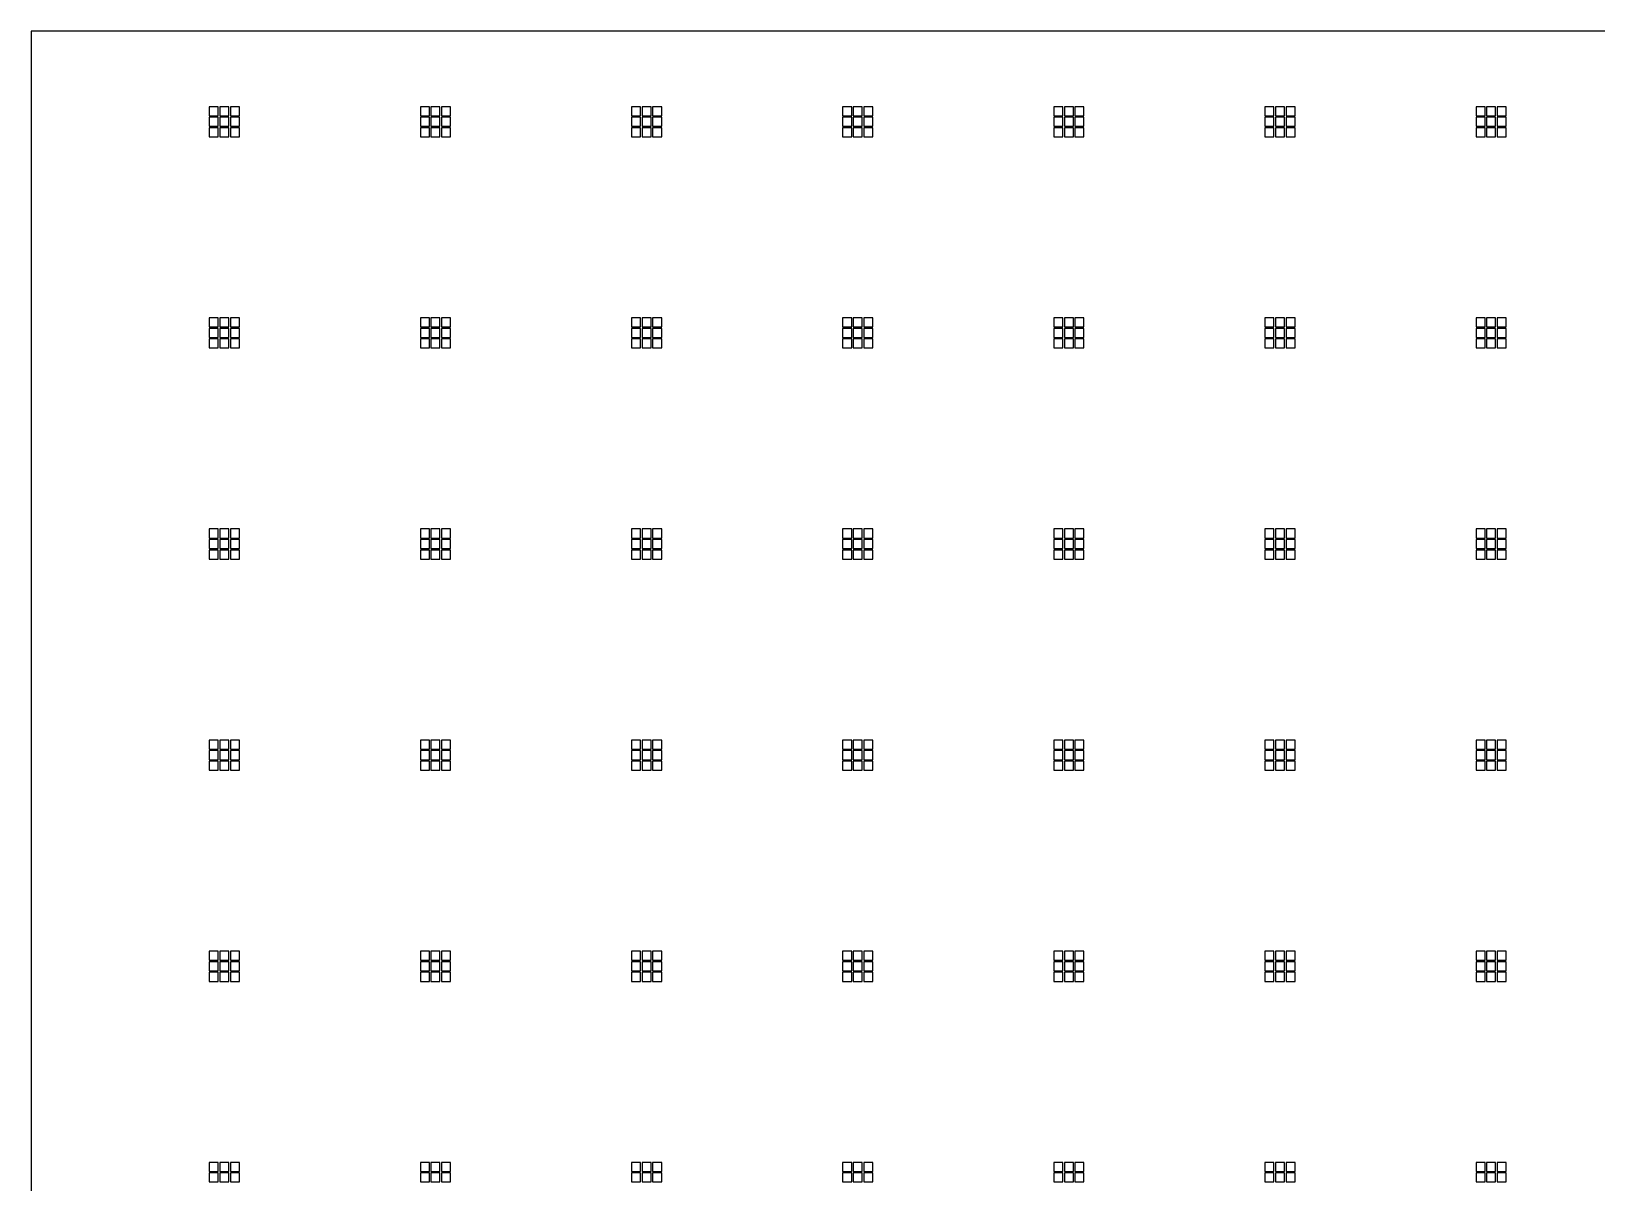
# Model space of a CAD drawing. Extents: x -49 to 54, y -38 to 38.
# Drawn here: x -49.4 to 2.5, y -0.2 to 38 of the extents above; entities that cross this region are included whole.
import ezdxf

# ---------------------------------------------------------------- set-up
doc = ezdxf.new("R2010")
doc.units = 0
doc.layers.add('BACK_LAYER', color=5, linetype='CONTINUOUS')
doc.layers.add('OUTLINE', color=7, linetype='CONTINUOUS')

msp = doc.modelspace()

# ---------------------------------------------------------------- linework, layer by layer
at = {"layer": 'BACK_LAYER'}
for points in [[(-43.5, 35.2), (-43.2, 35.2), (-43.2, 35.5), (-43.5, 35.5)], [(-43.15, 35.2), (-42.85, 35.2), (-42.85, 35.5), (-43.15, 35.5)], [(-42.8, 35.2), (-42.5, 35.2), (-42.5, 35.5), (-42.8, 35.5)], [(-36.5, 35.2), (-36.2, 35.2), (-36.2, 35.5), (-36.5, 35.5)], [(-36.15, 35.2), (-35.85, 35.2), (-35.85, 35.5), (-36.15, 35.5)], [(-35.8, 35.2), (-35.5, 35.2), (-35.5, 35.5), (-35.8, 35.5)], [(-29.5, 35.2), (-29.2, 35.2), (-29.2, 35.5), (-29.5, 35.5)], [(-29.15, 35.2), (-28.85, 35.2), (-28.85, 35.5), (-29.15, 35.5)], [(-28.8, 35.2), (-28.5, 35.2), (-28.5, 35.5), (-28.8, 35.5)], [(-22.5, 35.2), (-22.2, 35.2), (-22.2, 35.5), (-22.5, 35.5)], [(-22.15, 35.2), (-21.85, 35.2), (-21.85, 35.5), (-22.15, 35.5)], [(-21.8, 35.2), (-21.5, 35.2), (-21.5, 35.5), (-21.8, 35.5)], [(-15.5, 35.2), (-15.2, 35.2), (-15.2, 35.5), (-15.5, 35.5)], [(-15.15, 35.2), (-14.85, 35.2), (-14.85, 35.5), (-15.15, 35.5)], [(-14.8, 35.2), (-14.5, 35.2), (-14.5, 35.5), (-14.8, 35.5)], [(-8.5, 35.2), (-8.2, 35.2), (-8.2, 35.5), (-8.5, 35.5)], [(-8.15, 35.2), (-7.85, 35.2), (-7.85, 35.5), (-8.15, 35.5)], [(-7.8, 35.2), (-7.5, 35.2), (-7.5, 35.5), (-7.8, 35.5)], [(-1.5, 35.2), (-1.2, 35.2), (-1.2, 35.5), (-1.5, 35.5)], [(-1.15, 35.2), (-0.85, 35.2), (-0.85, 35.5), (-1.15, 35.5)], [(-0.8, 35.2), (-0.5, 35.2), (-0.5, 35.5), (-0.8, 35.5)], [(-43.5, 34.85), (-43.2, 34.85), (-43.2, 35.15), (-43.5, 35.15)], [(-43.5, 34.5), (-43.2, 34.5), (-43.2, 34.8), (-43.5, 34.8)], [(-43.15, 34.85), (-42.85, 34.85), (-42.85, 35.15), (-43.15, 35.15)], [(-43.15, 34.5), (-42.85, 34.5), (-42.85, 34.8), (-43.15, 34.8)], [(-42.8, 34.85), (-42.5, 34.85), (-42.5, 35.15), (-42.8, 35.15)], [(-42.8, 34.5), (-42.5, 34.5), (-42.5, 34.8), (-42.8, 34.8)], [(-36.5, 34.85), (-36.2, 34.85), (-36.2, 35.15), (-36.5, 35.15)], [(-36.5, 34.5), (-36.2, 34.5), (-36.2, 34.8), (-36.5, 34.8)], [(-36.15, 34.85), (-35.85, 34.85), (-35.85, 35.15), (-36.15, 35.15)], [(-36.15, 34.5), (-35.85, 34.5), (-35.85, 34.8), (-36.15, 34.8)], [(-35.8, 34.85), (-35.5, 34.85), (-35.5, 35.15), (-35.8, 35.15)], [(-35.8, 34.5), (-35.5, 34.5), (-35.5, 34.8), (-35.8, 34.8)], [(-29.5, 34.85), (-29.2, 34.85), (-29.2, 35.15), (-29.5, 35.15)], [(-29.5, 34.5), (-29.2, 34.5), (-29.2, 34.8), (-29.5, 34.8)], [(-29.15, 34.85), (-28.85, 34.85), (-28.85, 35.15), (-29.15, 35.15)], [(-29.15, 34.5), (-28.85, 34.5), (-28.85, 34.8), (-29.15, 34.8)], [(-28.8, 34.85), (-28.5, 34.85), (-28.5, 35.15), (-28.8, 35.15)], [(-28.8, 34.5), (-28.5, 34.5), (-28.5, 34.8), (-28.8, 34.8)], [(-22.5, 34.85), (-22.2, 34.85), (-22.2, 35.15), (-22.5, 35.15)], [(-22.5, 34.5), (-22.2, 34.5), (-22.2, 34.8), (-22.5, 34.8)], [(-22.15, 34.85), (-21.85, 34.85), (-21.85, 35.15), (-22.15, 35.15)], [(-22.15, 34.5), (-21.85, 34.5), (-21.85, 34.8), (-22.15, 34.8)], [(-21.8, 34.85), (-21.5, 34.85), (-21.5, 35.15), (-21.8, 35.15)], [(-21.8, 34.5), (-21.5, 34.5), (-21.5, 34.8), (-21.8, 34.8)], [(-15.5, 34.85), (-15.2, 34.85), (-15.2, 35.15), (-15.5, 35.15)], [(-15.5, 34.5), (-15.2, 34.5), (-15.2, 34.8), (-15.5, 34.8)], [(-15.15, 34.85), (-14.85, 34.85), (-14.85, 35.15), (-15.15, 35.15)], [(-15.15, 34.5), (-14.85, 34.5), (-14.85, 34.8), (-15.15, 34.8)], [(-14.8, 34.85), (-14.5, 34.85), (-14.5, 35.15), (-14.8, 35.15)], [(-14.8, 34.5), (-14.5, 34.5), (-14.5, 34.8), (-14.8, 34.8)], [(-8.5, 34.85), (-8.2, 34.85), (-8.2, 35.15), (-8.5, 35.15)], [(-8.5, 34.5), (-8.2, 34.5), (-8.2, 34.8), (-8.5, 34.8)], [(-8.15, 34.85), (-7.85, 34.85), (-7.85, 35.15), (-8.15, 35.15)], [(-8.15, 34.5), (-7.85, 34.5), (-7.85, 34.8), (-8.15, 34.8)], [(-7.8, 34.85), (-7.5, 34.85), (-7.5, 35.15), (-7.8, 35.15)], [(-7.8, 34.5), (-7.5, 34.5), (-7.5, 34.8), (-7.8, 34.8)], [(-1.5, 34.85), (-1.2, 34.85), (-1.2, 35.15), (-1.5, 35.15)], [(-1.5, 34.5), (-1.2, 34.5), (-1.2, 34.8), (-1.5, 34.8)], [(-1.15, 34.85), (-0.85, 34.85), (-0.85, 35.15), (-1.15, 35.15)], [(-1.15, 34.5), (-0.85, 34.5), (-0.85, 34.8), (-1.15, 34.8)], [(-0.8, 34.85), (-0.5, 34.85), (-0.5, 35.15), (-0.8, 35.15)], [(-0.8, 34.5), (-0.5, 34.5), (-0.5, 34.8), (-0.8, 34.8)], [(-43.5, 28.2), (-43.2, 28.2), (-43.2, 28.5), (-43.5, 28.5)], [(-43.5, 27.85), (-43.2, 27.85), (-43.2, 28.15), (-43.5, 28.15)], [(-43.15, 28.2), (-42.85, 28.2), (-42.85, 28.5), (-43.15, 28.5)], [(-43.15, 27.85), (-42.85, 27.85), (-42.85, 28.15), (-43.15, 28.15)], [(-42.8, 28.2), (-42.5, 28.2), (-42.5, 28.5), (-42.8, 28.5)], [(-42.8, 27.85), (-42.5, 27.85), (-42.5, 28.15), (-42.8, 28.15)], [(-36.5, 28.2), (-36.2, 28.2), (-36.2, 28.5), (-36.5, 28.5)], [(-36.5, 27.85), (-36.2, 27.85), (-36.2, 28.15), (-36.5, 28.15)], [(-36.15, 28.2), (-35.85, 28.2), (-35.85, 28.5), (-36.15, 28.5)], [(-36.15, 27.85), (-35.85, 27.85), (-35.85, 28.15), (-36.15, 28.15)], [(-35.8, 28.2), (-35.5, 28.2), (-35.5, 28.5), (-35.8, 28.5)], [(-35.8, 27.85), (-35.5, 27.85), (-35.5, 28.15), (-35.8, 28.15)], [(-29.5, 28.2), (-29.2, 28.2), (-29.2, 28.5), (-29.5, 28.5)], [(-29.5, 27.85), (-29.2, 27.85), (-29.2, 28.15), (-29.5, 28.15)], [(-29.15, 28.2), (-28.85, 28.2), (-28.85, 28.5), (-29.15, 28.5)], [(-29.15, 27.85), (-28.85, 27.85), (-28.85, 28.15), (-29.15, 28.15)], [(-28.8, 28.2), (-28.5, 28.2), (-28.5, 28.5), (-28.8, 28.5)], [(-28.8, 27.85), (-28.5, 27.85), (-28.5, 28.15), (-28.8, 28.15)], [(-22.5, 28.2), (-22.2, 28.2), (-22.2, 28.5), (-22.5, 28.5)], [(-22.5, 27.85), (-22.2, 27.85), (-22.2, 28.15), (-22.5, 28.15)], [(-22.15, 28.2), (-21.85, 28.2), (-21.85, 28.5), (-22.15, 28.5)], [(-22.15, 27.85), (-21.85, 27.85), (-21.85, 28.15), (-22.15, 28.15)], [(-21.8, 28.2), (-21.5, 28.2), (-21.5, 28.5), (-21.8, 28.5)], [(-21.8, 27.85), (-21.5, 27.85), (-21.5, 28.15), (-21.8, 28.15)], [(-15.5, 28.2), (-15.2, 28.2), (-15.2, 28.5), (-15.5, 28.5)], [(-15.5, 27.85), (-15.2, 27.85), (-15.2, 28.15), (-15.5, 28.15)], [(-15.15, 28.2), (-14.85, 28.2), (-14.85, 28.5), (-15.15, 28.5)], [(-15.15, 27.85), (-14.85, 27.85), (-14.85, 28.15), (-15.15, 28.15)], [(-14.8, 28.2), (-14.5, 28.2), (-14.5, 28.5), (-14.8, 28.5)], [(-14.8, 27.85), (-14.5, 27.85), (-14.5, 28.15), (-14.8, 28.15)], [(-8.5, 28.2), (-8.2, 28.2), (-8.2, 28.5), (-8.5, 28.5)], [(-8.5, 27.85), (-8.2, 27.85), (-8.2, 28.15), (-8.5, 28.15)], [(-8.15, 28.2), (-7.85, 28.2), (-7.85, 28.5), (-8.15, 28.5)], [(-8.15, 27.85), (-7.85, 27.85), (-7.85, 28.15), (-8.15, 28.15)], [(-7.8, 28.2), (-7.5, 28.2), (-7.5, 28.5), (-7.8, 28.5)], [(-7.8, 27.85), (-7.5, 27.85), (-7.5, 28.15), (-7.8, 28.15)], [(-1.5, 28.2), (-1.2, 28.2), (-1.2, 28.5), (-1.5, 28.5)], [(-1.5, 27.85), (-1.2, 27.85), (-1.2, 28.15), (-1.5, 28.15)], [(-1.15, 28.2), (-0.85, 28.2), (-0.85, 28.5), (-1.15, 28.5)], [(-1.15, 27.85), (-0.85, 27.85), (-0.85, 28.15), (-1.15, 28.15)], [(-0.8, 28.2), (-0.5, 28.2), (-0.5, 28.5), (-0.8, 28.5)], [(-0.8, 27.85), (-0.5, 27.85), (-0.5, 28.15), (-0.8, 28.15)], [(-43.5, 27.5), (-43.2, 27.5), (-43.2, 27.8), (-43.5, 27.8)], [(-43.15, 27.5), (-42.85, 27.5), (-42.85, 27.8), (-43.15, 27.8)], [(-42.8, 27.5), (-42.5, 27.5), (-42.5, 27.8), (-42.8, 27.8)], [(-36.5, 27.5), (-36.2, 27.5), (-36.2, 27.8), (-36.5, 27.8)], [(-36.15, 27.5), (-35.85, 27.5), (-35.85, 27.8), (-36.15, 27.8)], [(-35.8, 27.5), (-35.5, 27.5), (-35.5, 27.8), (-35.8, 27.8)], [(-29.5, 27.5), (-29.2, 27.5), (-29.2, 27.8), (-29.5, 27.8)], [(-29.15, 27.5), (-28.85, 27.5), (-28.85, 27.8), (-29.15, 27.8)], [(-28.8, 27.5), (-28.5, 27.5), (-28.5, 27.8), (-28.8, 27.8)], [(-22.5, 27.5), (-22.2, 27.5), (-22.2, 27.8), (-22.5, 27.8)], [(-22.15, 27.5), (-21.85, 27.5), (-21.85, 27.8), (-22.15, 27.8)], [(-21.8, 27.5), (-21.5, 27.5), (-21.5, 27.8), (-21.8, 27.8)], [(-15.5, 27.5), (-15.2, 27.5), (-15.2, 27.8), (-15.5, 27.8)], [(-15.15, 27.5), (-14.85, 27.5), (-14.85, 27.8), (-15.15, 27.8)], [(-14.8, 27.5), (-14.5, 27.5), (-14.5, 27.8), (-14.8, 27.8)], [(-8.5, 27.5), (-8.2, 27.5), (-8.2, 27.8), (-8.5, 27.8)], [(-8.15, 27.5), (-7.85, 27.5), (-7.85, 27.8), (-8.15, 27.8)], [(-7.8, 27.5), (-7.5, 27.5), (-7.5, 27.8), (-7.8, 27.8)], [(-1.5, 27.5), (-1.2, 27.5), (-1.2, 27.8), (-1.5, 27.8)], [(-1.15, 27.5), (-0.85, 27.5), (-0.85, 27.8), (-1.15, 27.8)], [(-0.8, 27.5), (-0.5, 27.5), (-0.5, 27.8), (-0.8, 27.8)], [(-43.5, 21.2), (-43.2, 21.2), (-43.2, 21.5), (-43.5, 21.5)], [(-43.15, 21.2), (-42.85, 21.2), (-42.85, 21.5), (-43.15, 21.5)], [(-42.8, 21.2), (-42.5, 21.2), (-42.5, 21.5), (-42.8, 21.5)], [(-36.5, 21.2), (-36.2, 21.2), (-36.2, 21.5), (-36.5, 21.5)], [(-36.15, 21.2), (-35.85, 21.2), (-35.85, 21.5), (-36.15, 21.5)], [(-35.8, 21.2), (-35.5, 21.2), (-35.5, 21.5), (-35.8, 21.5)], [(-29.5, 21.2), (-29.2, 21.2), (-29.2, 21.5), (-29.5, 21.5)], [(-29.15, 21.2), (-28.85, 21.2), (-28.85, 21.5), (-29.15, 21.5)], [(-28.8, 21.2), (-28.5, 21.2), (-28.5, 21.5), (-28.8, 21.5)], [(-22.5, 21.2), (-22.2, 21.2), (-22.2, 21.5), (-22.5, 21.5)], [(-22.15, 21.2), (-21.85, 21.2), (-21.85, 21.5), (-22.15, 21.5)], [(-21.8, 21.2), (-21.5, 21.2), (-21.5, 21.5), (-21.8, 21.5)], [(-15.5, 21.2), (-15.2, 21.2), (-15.2, 21.5), (-15.5, 21.5)], [(-15.15, 21.2), (-14.85, 21.2), (-14.85, 21.5), (-15.15, 21.5)], [(-14.8, 21.2), (-14.5, 21.2), (-14.5, 21.5), (-14.8, 21.5)], [(-8.5, 21.2), (-8.2, 21.2), (-8.2, 21.5), (-8.5, 21.5)], [(-8.15, 21.2), (-7.85, 21.2), (-7.85, 21.5), (-8.15, 21.5)], [(-7.8, 21.2), (-7.5, 21.2), (-7.5, 21.5), (-7.8, 21.5)], [(-1.5, 21.2), (-1.2, 21.2), (-1.2, 21.5), (-1.5, 21.5)], [(-1.15, 21.2), (-0.85, 21.2), (-0.85, 21.5), (-1.15, 21.5)], [(-0.8, 21.2), (-0.5, 21.2), (-0.5, 21.5), (-0.8, 21.5)], [(-43.5, 20.85), (-43.2, 20.85), (-43.2, 21.15), (-43.5, 21.15)], [(-43.5, 20.5), (-43.2, 20.5), (-43.2, 20.8), (-43.5, 20.8)], [(-43.15, 20.85), (-42.85, 20.85), (-42.85, 21.15), (-43.15, 21.15)], [(-43.15, 20.5), (-42.85, 20.5), (-42.85, 20.8), (-43.15, 20.8)], [(-42.8, 20.85), (-42.5, 20.85), (-42.5, 21.15), (-42.8, 21.15)], [(-42.8, 20.5), (-42.5, 20.5), (-42.5, 20.8), (-42.8, 20.8)], [(-36.5, 20.85), (-36.2, 20.85), (-36.2, 21.15), (-36.5, 21.15)], [(-36.5, 20.5), (-36.2, 20.5), (-36.2, 20.8), (-36.5, 20.8)], [(-36.15, 20.85), (-35.85, 20.85), (-35.85, 21.15), (-36.15, 21.15)], [(-36.15, 20.5), (-35.85, 20.5), (-35.85, 20.8), (-36.15, 20.8)], [(-35.8, 20.85), (-35.5, 20.85), (-35.5, 21.15), (-35.8, 21.15)], [(-35.8, 20.5), (-35.5, 20.5), (-35.5, 20.8), (-35.8, 20.8)], [(-29.5, 20.85), (-29.2, 20.85), (-29.2, 21.15), (-29.5, 21.15)], [(-29.5, 20.5), (-29.2, 20.5), (-29.2, 20.8), (-29.5, 20.8)], [(-29.15, 20.85), (-28.85, 20.85), (-28.85, 21.15), (-29.15, 21.15)], [(-29.15, 20.5), (-28.85, 20.5), (-28.85, 20.8), (-29.15, 20.8)], [(-28.8, 20.85), (-28.5, 20.85), (-28.5, 21.15), (-28.8, 21.15)], [(-28.8, 20.5), (-28.5, 20.5), (-28.5, 20.8), (-28.8, 20.8)], [(-22.5, 20.85), (-22.2, 20.85), (-22.2, 21.15), (-22.5, 21.15)], [(-22.5, 20.5), (-22.2, 20.5), (-22.2, 20.8), (-22.5, 20.8)], [(-22.15, 20.85), (-21.85, 20.85), (-21.85, 21.15), (-22.15, 21.15)], [(-22.15, 20.5), (-21.85, 20.5), (-21.85, 20.8), (-22.15, 20.8)], [(-21.8, 20.85), (-21.5, 20.85), (-21.5, 21.15), (-21.8, 21.15)], [(-21.8, 20.5), (-21.5, 20.5), (-21.5, 20.8), (-21.8, 20.8)], [(-15.5, 20.85), (-15.2, 20.85), (-15.2, 21.15), (-15.5, 21.15)], [(-15.5, 20.5), (-15.2, 20.5), (-15.2, 20.8), (-15.5, 20.8)], [(-15.15, 20.85), (-14.85, 20.85), (-14.85, 21.15), (-15.15, 21.15)], [(-15.15, 20.5), (-14.85, 20.5), (-14.85, 20.8), (-15.15, 20.8)], [(-14.8, 20.85), (-14.5, 20.85), (-14.5, 21.15), (-14.8, 21.15)], [(-14.8, 20.5), (-14.5, 20.5), (-14.5, 20.8), (-14.8, 20.8)], [(-8.5, 20.85), (-8.2, 20.85), (-8.2, 21.15), (-8.5, 21.15)], [(-8.5, 20.5), (-8.2, 20.5), (-8.2, 20.8), (-8.5, 20.8)], [(-8.15, 20.85), (-7.85, 20.85), (-7.85, 21.15), (-8.15, 21.15)], [(-8.15, 20.5), (-7.85, 20.5), (-7.85, 20.8), (-8.15, 20.8)], [(-7.8, 20.85), (-7.5, 20.85), (-7.5, 21.15), (-7.8, 21.15)], [(-7.8, 20.5), (-7.5, 20.5), (-7.5, 20.8), (-7.8, 20.8)], [(-1.5, 20.85), (-1.2, 20.85), (-1.2, 21.15), (-1.5, 21.15)], [(-1.5, 20.5), (-1.2, 20.5), (-1.2, 20.8), (-1.5, 20.8)], [(-1.15, 20.85), (-0.85, 20.85), (-0.85, 21.15), (-1.15, 21.15)], [(-1.15, 20.5), (-0.85, 20.5), (-0.85, 20.8), (-1.15, 20.8)], [(-0.8, 20.85), (-0.5, 20.85), (-0.5, 21.15), (-0.8, 21.15)], [(-0.8, 20.5), (-0.5, 20.5), (-0.5, 20.8), (-0.8, 20.8)], [(-43.5, 14.2), (-43.2, 14.2), (-43.2, 14.5), (-43.5, 14.5)], [(-43.5, 13.85), (-43.2, 13.85), (-43.2, 14.15), (-43.5, 14.15)], [(-43.15, 14.2), (-42.85, 14.2), (-42.85, 14.5), (-43.15, 14.5)], [(-43.15, 13.85), (-42.85, 13.85), (-42.85, 14.15), (-43.15, 14.15)], [(-42.8, 14.2), (-42.5, 14.2), (-42.5, 14.5), (-42.8, 14.5)], [(-42.8, 13.85), (-42.5, 13.85), (-42.5, 14.15), (-42.8, 14.15)], [(-36.5, 14.2), (-36.2, 14.2), (-36.2, 14.5), (-36.5, 14.5)], [(-36.5, 13.85), (-36.2, 13.85), (-36.2, 14.15), (-36.5, 14.15)], [(-36.15, 14.2), (-35.85, 14.2), (-35.85, 14.5), (-36.15, 14.5)], [(-36.15, 13.85), (-35.85, 13.85), (-35.85, 14.15), (-36.15, 14.15)], [(-35.8, 14.2), (-35.5, 14.2), (-35.5, 14.5), (-35.8, 14.5)], [(-35.8, 13.85), (-35.5, 13.85), (-35.5, 14.15), (-35.8, 14.15)], [(-29.5, 14.2), (-29.2, 14.2), (-29.2, 14.5), (-29.5, 14.5)], [(-29.5, 13.85), (-29.2, 13.85), (-29.2, 14.15), (-29.5, 14.15)], [(-29.15, 14.2), (-28.85, 14.2), (-28.85, 14.5), (-29.15, 14.5)], [(-29.15, 13.85), (-28.85, 13.85), (-28.85, 14.15), (-29.15, 14.15)], [(-28.8, 14.2), (-28.5, 14.2), (-28.5, 14.5), (-28.8, 14.5)], [(-28.8, 13.85), (-28.5, 13.85), (-28.5, 14.15), (-28.8, 14.15)], [(-22.5, 14.2), (-22.2, 14.2), (-22.2, 14.5), (-22.5, 14.5)], [(-22.5, 13.85), (-22.2, 13.85), (-22.2, 14.15), (-22.5, 14.15)], [(-22.15, 14.2), (-21.85, 14.2), (-21.85, 14.5), (-22.15, 14.5)], [(-22.15, 13.85), (-21.85, 13.85), (-21.85, 14.15), (-22.15, 14.15)], [(-21.8, 14.2), (-21.5, 14.2), (-21.5, 14.5), (-21.8, 14.5)], [(-21.8, 13.85), (-21.5, 13.85), (-21.5, 14.15), (-21.8, 14.15)], [(-15.5, 14.2), (-15.2, 14.2), (-15.2, 14.5), (-15.5, 14.5)], [(-15.5, 13.85), (-15.2, 13.85), (-15.2, 14.15), (-15.5, 14.15)], [(-15.15, 14.2), (-14.85, 14.2), (-14.85, 14.5), (-15.15, 14.5)], [(-15.15, 13.85), (-14.85, 13.85), (-14.85, 14.15), (-15.15, 14.15)], [(-14.8, 14.2), (-14.5, 14.2), (-14.5, 14.5), (-14.8, 14.5)], [(-14.8, 13.85), (-14.5, 13.85), (-14.5, 14.15), (-14.8, 14.15)], [(-8.5, 14.2), (-8.2, 14.2), (-8.2, 14.5), (-8.5, 14.5)], [(-8.5, 13.85), (-8.2, 13.85), (-8.2, 14.15), (-8.5, 14.15)], [(-8.15, 14.2), (-7.85, 14.2), (-7.85, 14.5), (-8.15, 14.5)], [(-8.15, 13.85), (-7.85, 13.85), (-7.85, 14.15), (-8.15, 14.15)], [(-7.8, 14.2), (-7.5, 14.2), (-7.5, 14.5), (-7.8, 14.5)], [(-7.8, 13.85), (-7.5, 13.85), (-7.5, 14.15), (-7.8, 14.15)], [(-1.5, 14.2), (-1.2, 14.2), (-1.2, 14.5), (-1.5, 14.5)], [(-1.5, 13.85), (-1.2, 13.85), (-1.2, 14.15), (-1.5, 14.15)], [(-1.15, 14.2), (-0.85, 14.2), (-0.85, 14.5), (-1.15, 14.5)], [(-1.15, 13.85), (-0.85, 13.85), (-0.85, 14.15), (-1.15, 14.15)], [(-0.8, 14.2), (-0.5, 14.2), (-0.5, 14.5), (-0.8, 14.5)], [(-0.8, 13.85), (-0.5, 13.85), (-0.5, 14.15), (-0.8, 14.15)], [(-43.5, 13.5), (-43.2, 13.5), (-43.2, 13.8), (-43.5, 13.8)], [(-43.15, 13.5), (-42.85, 13.5), (-42.85, 13.8), (-43.15, 13.8)], [(-42.8, 13.5), (-42.5, 13.5), (-42.5, 13.8), (-42.8, 13.8)], [(-36.5, 13.5), (-36.2, 13.5), (-36.2, 13.8), (-36.5, 13.8)], [(-36.15, 13.5), (-35.85, 13.5), (-35.85, 13.8), (-36.15, 13.8)], [(-35.8, 13.5), (-35.5, 13.5), (-35.5, 13.8), (-35.8, 13.8)], [(-29.5, 13.5), (-29.2, 13.5), (-29.2, 13.8), (-29.5, 13.8)], [(-29.15, 13.5), (-28.85, 13.5), (-28.85, 13.8), (-29.15, 13.8)], [(-28.8, 13.5), (-28.5, 13.5), (-28.5, 13.8), (-28.8, 13.8)], [(-22.5, 13.5), (-22.2, 13.5), (-22.2, 13.8), (-22.5, 13.8)], [(-22.15, 13.5), (-21.85, 13.5), (-21.85, 13.8), (-22.15, 13.8)], [(-21.8, 13.5), (-21.5, 13.5), (-21.5, 13.8), (-21.8, 13.8)], [(-15.5, 13.5), (-15.2, 13.5), (-15.2, 13.8), (-15.5, 13.8)], [(-15.15, 13.5), (-14.85, 13.5), (-14.85, 13.8), (-15.15, 13.8)], [(-14.8, 13.5), (-14.5, 13.5), (-14.5, 13.8), (-14.8, 13.8)], [(-8.5, 13.5), (-8.2, 13.5), (-8.2, 13.8), (-8.5, 13.8)], [(-8.15, 13.5), (-7.85, 13.5), (-7.85, 13.8), (-8.15, 13.8)], [(-7.8, 13.5), (-7.5, 13.5), (-7.5, 13.8), (-7.8, 13.8)], [(-1.5, 13.5), (-1.2, 13.5), (-1.2, 13.8), (-1.5, 13.8)], [(-1.15, 13.5), (-0.85, 13.5), (-0.85, 13.8), (-1.15, 13.8)], [(-0.8, 13.5), (-0.5, 13.5), (-0.5, 13.8), (-0.8, 13.8)], [(-43.5, 7.2), (-43.2, 7.2), (-43.2, 7.5), (-43.5, 7.5)], [(-43.15, 7.2), (-42.85, 7.2), (-42.85, 7.5), (-43.15, 7.5)], [(-42.8, 7.2), (-42.5, 7.2), (-42.5, 7.5), (-42.8, 7.5)], [(-36.5, 7.2), (-36.2, 7.2), (-36.2, 7.5), (-36.5, 7.5)], [(-36.15, 7.2), (-35.85, 7.2), (-35.85, 7.5), (-36.15, 7.5)], [(-35.8, 7.2), (-35.5, 7.2), (-35.5, 7.5), (-35.8, 7.5)], [(-29.5, 7.2), (-29.2, 7.2), (-29.2, 7.5), (-29.5, 7.5)], [(-29.15, 7.2), (-28.85, 7.2), (-28.85, 7.5), (-29.15, 7.5)], [(-28.8, 7.2), (-28.5, 7.2), (-28.5, 7.5), (-28.8, 7.5)], [(-22.5, 7.2), (-22.2, 7.2), (-22.2, 7.5), (-22.5, 7.5)], [(-22.15, 7.2), (-21.85, 7.2), (-21.85, 7.5), (-22.15, 7.5)], [(-21.8, 7.2), (-21.5, 7.2), (-21.5, 7.5), (-21.8, 7.5)], [(-15.5, 7.2), (-15.2, 7.2), (-15.2, 7.5), (-15.5, 7.5)], [(-15.15, 7.2), (-14.85, 7.2), (-14.85, 7.5), (-15.15, 7.5)], [(-14.8, 7.2), (-14.5, 7.2), (-14.5, 7.5), (-14.8, 7.5)], [(-8.5, 7.2), (-8.2, 7.2), (-8.2, 7.5), (-8.5, 7.5)], [(-8.15, 7.2), (-7.85, 7.2), (-7.85, 7.5), (-8.15, 7.5)], [(-7.8, 7.2), (-7.5, 7.2), (-7.5, 7.5), (-7.8, 7.5)], [(-1.5, 7.2), (-1.2, 7.2), (-1.2, 7.5), (-1.5, 7.5)], [(-1.15, 7.2), (-0.85, 7.2), (-0.85, 7.5), (-1.15, 7.5)], [(-0.8, 7.2), (-0.5, 7.2), (-0.5, 7.5), (-0.8, 7.5)], [(-43.5, 6.85), (-43.2, 6.85), (-43.2, 7.15), (-43.5, 7.15)], [(-43.5, 6.5), (-43.2, 6.5), (-43.2, 6.8), (-43.5, 6.8)], [(-43.15, 6.85), (-42.85, 6.85), (-42.85, 7.15), (-43.15, 7.15)], [(-43.15, 6.5), (-42.85, 6.5), (-42.85, 6.8), (-43.15, 6.8)], [(-42.8, 6.85), (-42.5, 6.85), (-42.5, 7.15), (-42.8, 7.15)], [(-42.8, 6.5), (-42.5, 6.5), (-42.5, 6.8), (-42.8, 6.8)], [(-36.5, 6.85), (-36.2, 6.85), (-36.2, 7.15), (-36.5, 7.15)], [(-36.5, 6.5), (-36.2, 6.5), (-36.2, 6.8), (-36.5, 6.8)], [(-36.15, 6.85), (-35.85, 6.85), (-35.85, 7.15), (-36.15, 7.15)], [(-36.15, 6.5), (-35.85, 6.5), (-35.85, 6.8), (-36.15, 6.8)], [(-35.8, 6.85), (-35.5, 6.85), (-35.5, 7.15), (-35.8, 7.15)], [(-35.8, 6.5), (-35.5, 6.5), (-35.5, 6.8), (-35.8, 6.8)], [(-29.5, 6.85), (-29.2, 6.85), (-29.2, 7.15), (-29.5, 7.15)], [(-29.5, 6.5), (-29.2, 6.5), (-29.2, 6.8), (-29.5, 6.8)], [(-29.15, 6.85), (-28.85, 6.85), (-28.85, 7.15), (-29.15, 7.15)], [(-29.15, 6.5), (-28.85, 6.5), (-28.85, 6.8), (-29.15, 6.8)], [(-28.8, 6.85), (-28.5, 6.85), (-28.5, 7.15), (-28.8, 7.15)], [(-28.8, 6.5), (-28.5, 6.5), (-28.5, 6.8), (-28.8, 6.8)], [(-22.5, 6.85), (-22.2, 6.85), (-22.2, 7.15), (-22.5, 7.15)], [(-22.5, 6.5), (-22.2, 6.5), (-22.2, 6.8), (-22.5, 6.8)], [(-22.15, 6.85), (-21.85, 6.85), (-21.85, 7.15), (-22.15, 7.15)], [(-22.15, 6.5), (-21.85, 6.5), (-21.85, 6.8), (-22.15, 6.8)], [(-21.8, 6.85), (-21.5, 6.85), (-21.5, 7.15), (-21.8, 7.15)], [(-21.8, 6.5), (-21.5, 6.5), (-21.5, 6.8), (-21.8, 6.8)], [(-15.5, 6.85), (-15.2, 6.85), (-15.2, 7.15), (-15.5, 7.15)], [(-15.5, 6.5), (-15.2, 6.5), (-15.2, 6.8), (-15.5, 6.8)], [(-15.15, 6.85), (-14.85, 6.85), (-14.85, 7.15), (-15.15, 7.15)], [(-15.15, 6.5), (-14.85, 6.5), (-14.85, 6.8), (-15.15, 6.8)], [(-14.8, 6.85), (-14.5, 6.85), (-14.5, 7.15), (-14.8, 7.15)], [(-14.8, 6.5), (-14.5, 6.5), (-14.5, 6.8), (-14.8, 6.8)], [(-8.5, 6.85), (-8.2, 6.85), (-8.2, 7.15), (-8.5, 7.15)], [(-8.5, 6.5), (-8.2, 6.5), (-8.2, 6.8), (-8.5, 6.8)], [(-8.15, 6.85), (-7.85, 6.85), (-7.85, 7.15), (-8.15, 7.15)], [(-8.15, 6.5), (-7.85, 6.5), (-7.85, 6.8), (-8.15, 6.8)], [(-7.8, 6.85), (-7.5, 6.85), (-7.5, 7.15), (-7.8, 7.15)], [(-7.8, 6.5), (-7.5, 6.5), (-7.5, 6.8), (-7.8, 6.8)], [(-1.5, 6.85), (-1.2, 6.85), (-1.2, 7.15), (-1.5, 7.15)], [(-1.5, 6.5), (-1.2, 6.5), (-1.2, 6.8), (-1.5, 6.8)], [(-1.15, 6.85), (-0.85, 6.85), (-0.85, 7.15), (-1.15, 7.15)], [(-1.15, 6.5), (-0.85, 6.5), (-0.85, 6.8), (-1.15, 6.8)], [(-0.8, 6.85), (-0.5, 6.85), (-0.5, 7.15), (-0.8, 7.15)], [(-0.8, 6.5), (-0.5, 6.5), (-0.5, 6.8), (-0.8, 6.8)], [(-43.5, 0.2), (-43.2, 0.2), (-43.2, 0.5), (-43.5, 0.5)], [(-43.5, -0.15), (-43.2, -0.15), (-43.2, 0.15), (-43.5, 0.15)], [(-43.15, 0.2), (-42.85, 0.2), (-42.85, 0.5), (-43.15, 0.5)], [(-43.15, -0.15), (-42.85, -0.15), (-42.85, 0.15), (-43.15, 0.15)], [(-42.8, 0.2), (-42.5, 0.2), (-42.5, 0.5), (-42.8, 0.5)], [(-42.8, -0.15), (-42.5, -0.15), (-42.5, 0.15), (-42.8, 0.15)], [(-36.5, 0.2), (-36.2, 0.2), (-36.2, 0.5), (-36.5, 0.5)], [(-36.5, -0.15), (-36.2, -0.15), (-36.2, 0.15), (-36.5, 0.15)], [(-36.15, 0.2), (-35.85, 0.2), (-35.85, 0.5), (-36.15, 0.5)], [(-36.15, -0.15), (-35.85, -0.15), (-35.85, 0.15), (-36.15, 0.15)], [(-35.8, 0.2), (-35.5, 0.2), (-35.5, 0.5), (-35.8, 0.5)], [(-35.8, -0.15), (-35.5, -0.15), (-35.5, 0.15), (-35.8, 0.15)], [(-29.5, 0.2), (-29.2, 0.2), (-29.2, 0.5), (-29.5, 0.5)], [(-29.5, -0.15), (-29.2, -0.15), (-29.2, 0.15), (-29.5, 0.15)], [(-29.15, 0.2), (-28.85, 0.2), (-28.85, 0.5), (-29.15, 0.5)], [(-29.15, -0.15), (-28.85, -0.15), (-28.85, 0.15), (-29.15, 0.15)], [(-28.8, 0.2), (-28.5, 0.2), (-28.5, 0.5), (-28.8, 0.5)], [(-28.8, -0.15), (-28.5, -0.15), (-28.5, 0.15), (-28.8, 0.15)], [(-22.5, 0.2), (-22.2, 0.2), (-22.2, 0.5), (-22.5, 0.5)], [(-22.5, -0.15), (-22.2, -0.15), (-22.2, 0.15), (-22.5, 0.15)], [(-22.15, 0.2), (-21.85, 0.2), (-21.85, 0.5), (-22.15, 0.5)], [(-22.15, -0.15), (-21.85, -0.15), (-21.85, 0.15), (-22.15, 0.15)], [(-21.8, 0.2), (-21.5, 0.2), (-21.5, 0.5), (-21.8, 0.5)], [(-21.8, -0.15), (-21.5, -0.15), (-21.5, 0.15), (-21.8, 0.15)], [(-15.5, 0.2), (-15.2, 0.2), (-15.2, 0.5), (-15.5, 0.5)], [(-15.5, -0.15), (-15.2, -0.15), (-15.2, 0.15), (-15.5, 0.15)], [(-15.15, 0.2), (-14.85, 0.2), (-14.85, 0.5), (-15.15, 0.5)], [(-15.15, -0.15), (-14.85, -0.15), (-14.85, 0.15), (-15.15, 0.15)], [(-14.8, 0.2), (-14.5, 0.2), (-14.5, 0.5), (-14.8, 0.5)], [(-14.8, -0.15), (-14.5, -0.15), (-14.5, 0.15), (-14.8, 0.15)], [(-8.5, 0.2), (-8.2, 0.2), (-8.2, 0.5), (-8.5, 0.5)], [(-8.5, -0.15), (-8.2, -0.15), (-8.2, 0.15), (-8.5, 0.15)], [(-8.15, 0.2), (-7.85, 0.2), (-7.85, 0.5), (-8.15, 0.5)], [(-8.15, -0.15), (-7.85, -0.15), (-7.85, 0.15), (-8.15, 0.15)], [(-7.8, 0.2), (-7.5, 0.2), (-7.5, 0.5), (-7.8, 0.5)], [(-7.8, -0.15), (-7.5, -0.15), (-7.5, 0.15), (-7.8, 0.15)], [(-1.5, 0.2), (-1.2, 0.2), (-1.2, 0.5), (-1.5, 0.5)], [(-1.5, -0.15), (-1.2, -0.15), (-1.2, 0.15), (-1.5, 0.15)], [(-1.15, 0.2), (-0.85, 0.2), (-0.85, 0.5), (-1.15, 0.5)], [(-1.15, -0.15), (-0.85, -0.15), (-0.85, 0.15), (-1.15, 0.15)], [(-0.8, 0.2), (-0.5, 0.2), (-0.5, 0.5), (-0.8, 0.5)], [(-0.8, -0.15), (-0.5, -0.15), (-0.5, 0.15), (-0.8, 0.15)]]:
    msp.add_lwpolyline(points, close=True, dxfattribs=at)
at = {"layer": 'OUTLINE'}
msp.add_lwpolyline([(-49.4, -38), (54.4, -38), (54.4, 38), (-49.4, 38)], close=True, dxfattribs=at)

doc.saveas('drawing.dxf')
